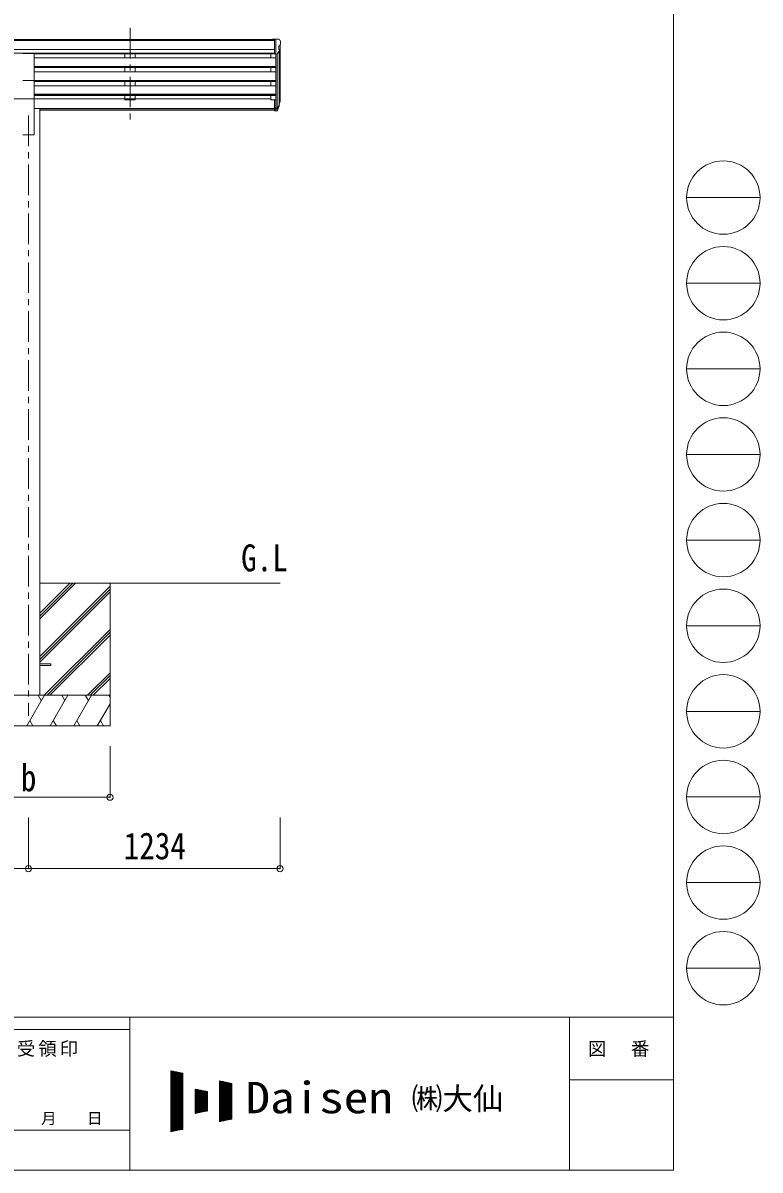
# Model space of a CAD drawing. Units: millimetres at full size, sheet at 1:30; details may follow other scales. Extents: x -8432 to 8432, y -5820 to 5820.
# Drawn here: x 4816 to 8432, y -5820 to -193 of the extents above; entities that cross this region are included whole.
import ezdxf
from ezdxf.enums import TextEntityAlignment as Align

# ---------------------------------------------------------------- set-up
doc = ezdxf.new("R2010")
doc.units = ezdxf.units.MM
doc.header["$LTSCALE"] = 30
doc.header["$PDMODE"] = 32
doc.header["$PDSIZE"] = 30
doc.linetypes.add('CHAIN1', pattern=[8, 5, -1, 1, -1])
for name, color, linetype, lineweight in [('0-0_0', 7, 'Continuous', 9), ('0-1_本体', 5, 'CHAIN1', 9), ('0-3_ELV2', 4, 'Continuous', 9), ('0-6_OTH_LINE', 6, 'Continuous', 9), ('F-0_240', 7, 'Continuous', 9)]:
    doc.layers.add(name, color=color, linetype=linetype, lineweight=lineweight)
doc.layers.add('0-7_SHAPE', color=7, linetype='Continuous')
doc.styles.add('ＭＳ ゴシック', font='')
doc.styles.get('ＭＳ ゴシック').set_extended_font_data('MS Gothic')

msp = doc.modelspace()

# ---------------------------------------------------------------- linework, layer by layer
at = {"layer": '0-0_0'}
for p, q in [((4898.79, -2941.4), (6077.59, -2941.4)), ((4898.79, -3117.03), (5074.42, -2941.4)), ((4898.79, -3102.88), (5060.28, -2941.4)), ((4898.79, -3088.74), (5046.14, -2941.4)), ((4898.79, -3300.87), (5243.59, -2956.08)), ((4898.79, -3315.01), (5243.59, -2970.22)), ((5243.59, -2941.4), (5243.59, -3641.4)), ((4898.79, -3329.16), (5243.59, -2984.36)), ((4920.4, -3491.4), (5243.59, -3168.21)), ((4934.54, -3491.4), (5243.59, -3182.35)), ((4948.68, -3491.4), (5243.59, -3196.49)), ((5132.53, -3491.4), (5243.59, -3380.34)), ((5146.67, -3491.4), (5243.59, -3394.48)), ((5160.82, -3491.4), (5243.59, -3408.62)), ((5243.59, -3491.4), (4443.59, -3491.4)), ((4834.75, -3641.4), (4921.35, -3491.4)), ((4906.35, -3517.38), (4891.35, -3491.39)), ((4950.22, -3641.4), (5036.82, -3491.4)), ((5021.82, -3517.38), (5006.82, -3491.39)), ((5065.69, -3641.4), (5152.29, -3491.4)), ((5122.29, -3491.4), (5137.29, -3517.38)), ((5181.16, -3641.4), (5243.59, -3533.26)), ((5237.76, -3491.4), (5243.59, -3501.5)), ((4443.59, -3641.4), (5243.59, -3641.4)), ((4849.75, -3615.42), (4864.74, -3641.4)), ((4965.22, -3615.42), (4980.21, -3641.4)), ((5080.68, -3615.42), (5095.68, -3641.4)), ((5196.15, -3615.42), (5211.15, -3641.4))]:
    msp.add_line(p, q, dxfattribs=at)
at = {"layer": '0-1_本体'}
for p, q in [((5341.59, -216.99), (5341.59, -694.51)), ((5341.59, -216.99), (5341.59, -694.51)), ((4843.59, -647.83), (4843.59, -3591.4))]:
    msp.add_line(p, q, dxfattribs=at)
at = {"layer": '0-3_ELV2'}
for p, q in [((6051.09, -274.34), (336.09, -274.34)), ((6051.09, -279.56), (336.09, -279.56)), ((6051.09, -272.74), (6041.09, -272.83)), ((6041.09, -274.34), (6041.09, -272.83)), ((6051.09, -344.72), (6051.09, -272.74)), ((6069.59, -272.74), (6051.09, -272.74)), ((6057.59, -345.72), (6057.59, -272.74)), ((6069.59, -272.74), (6071.92, -272.88)), ((6072.68, -273.31), (6076.75, -279.11)), ((6051.09, -323.09), (336.09, -323.09)), ((6065.21, -343.91), (6074.22, -328.32)), ((6071.59, -307.25), (6071.59, -323.53)), ((6077.06, -303.92), (6071.74, -306.99)), ((6072.62, -331.08), (6072.62, -596.46)), ((6077.59, -303.31), (6077.59, -569.76)), ((6079.59, -282.11), (6079.59, -282.74)), ((6051.09, -340.94), (336.09, -340.94)), ((4816.09, -343.37), (4871.09, -343.37)), ((4871.09, -475.17), (4871.09, -343.37)), ((6051.09, -344.29), (4871.09, -344.29)), ((4871.09, -364.64), (6057.59, -364.64)), ((5316.59, -344.19), (5316.59, -364.64)), ((5366.59, -344.19), (5366.59, -364.64)), ((6032.59, -344.19), (6032.59, -364.64)), ((6051.09, -344.72), (6057.59, -344.72)), ((6057.59, -345.72), (6062.8, -345.4)), ((6057.59, -345.72), (6057.59, -570.12)), ((6063.59, -345.25), (6063.6, -614.9)), ((4871.09, -406.52), (6057.59, -406.52)), ((4871.09, -408.02), (6057.59, -408.02)), ((4871.09, -412.33), (6057.59, -412.33)), ((4871.09, -433.13), (6057.59, -433.13)), ((5316.59, -412.33), (5316.59, -433.13)), ((5366.59, -412.33), (5366.59, -433.13)), ((6032.59, -412.33), (6032.59, -433.13)), ((4816.09, -475.17), (4871.09, -475.17)), ((4871.09, -475.01), (6057.59, -475.01)), ((4871.09, -475.17), (4871.09, -741.4)), ((4871.09, -476.51), (6057.59, -476.51)), ((4871.09, -480.83), (6057.59, -480.83)), ((4871.09, -501.63), (6057.59, -501.63)), ((5316.59, -480.83), (5316.59, -501.63)), ((5366.59, -480.83), (5366.59, -501.63)), ((6032.59, -501.63), (6032.59, -480.83)), ((4871.09, -543.5), (6057.59, -543.5)), ((4871.09, -545), (6057.59, -545)), ((4871.09, -549.32), (6057.59, -549.32)), ((5316.59, -549.32), (5316.59, -570.75)), ((5366.59, -549.32), (5366.59, -570.75)), ((6032.59, -549.32), (6032.59, -570.75)), ((4871.09, -565.81), (4600.59, -565.81)), ((6032.59, -565.81), (4871.09, -565.81)), ((4898.79, -612.4), (4871.09, -612.4)), ((4898.79, -612.4), (4898.79, -3491.4)), ((4898.79, -612.82), (6051.09, -612.82)), ((4898.79, -614.22), (6051.09, -614.22)), ((5366.59, -570.75), (5316.59, -570.75)), ((6032.59, -570.75), (6051.09, -570.75)), ((6051.09, -570.12), (6051.09, -624.15)), ((6051.09, -570.12), (6057.59, -570.12)), ((6051.09, -610.25), (6057.59, -610.25)), ((6051.09, -615.13), (6057.59, -615.13)), ((6057.59, -570.12), (6057.59, -624.89)), ((6057.59, -615.15), (6062.72, -615.15)), ((6057.59, -616.96), (6062.43, -616.96)), ((6064.02, -614.47), (6071.78, -599.07)), ((6073.23, -599.42), (6065.03, -615.6)), ((6073.84, -599.99), (6065.03, -623.54)), ((6075.89, -582.93), (6072.62, -590)), ((6076.49, -584.31), (6072.62, -592.26)), ((6074.18, -595.58), (6073.84, -599.99)), ((6051.09, -621.91), (4898.79, -621.91)), ((6051.09, -624.15), (6057.59, -624.15)), ((6057.59, -624.89), (6062.43, -624.89)), ((4816.09, -741.4), (4871.09, -741.4)), ((4898.79, -3336.9), (4953.59, -3336.9)), ((4898.79, -3345.9), (4953.59, -3345.9)), ((4953.59, -3336.9), (4953.59, -3345.9))]:
    msp.add_line(p, q, dxfattribs=at)
for centre, radius, start, end in [((6071.86, -273.88), 1, 35, 86.5), ((6076.59, -282.11), 3, 0, 87), ((6071.89, -307.25), 0.3, 120, 180), ((6071.89, -323.53), 0.3, 180, 265.2833), ((6071.62, -326.82), 3, 330, 85.2833), ((6072.68, -299.55), 6.18, 315.00103, 354.2965), ((5877.59, -282.74), 202, 355.05096, 0), ((6062.62, -342.41), 3, 273.5, 330), ((6047, -573.43), 30.41, 341.80266, 352.8448), ((6048.41, -575.19), 29.53, 342.01856, 353.49194)]:
    msp.add_arc(centre, radius, start, end, dxfattribs=at)
for centre, major_axis, ratio, start_param, end_param in [((6062.43, -614.25), (3, 0), 0.90356, 4.712389, 5.7595865), ((6062.72, -613.8), (1.5, 0), 0.90356, 4.712389, 5.7595865), ((5987.67, -575.53), (88.05, 0), 0.90356, 5.9828017, 6.0168888), ((6072.88, -595.58), (-1.3, 0), 0.90356, 2.9359903, 4.9130961), ((5986.96, -579.39), (89.07, 0), 0.90356, 6.0316505, 6.077583), ((5989.73, -568.95), (-87.93, 4.42), 0.541684, 3.060334, 3.2172517), ((5988.94, -575.62), (89.06, 1.43), 0.57596, 6.1985533, 6.3701348), ((6062.43, -622.18), (-3, 0), 0.90356, 1.5707963, 2.6179939)]:
    msp.add_ellipse(centre, major_axis=major_axis, ratio=ratio, start_param=start_param, end_param=end_param, dxfattribs=at)
at = {"layer": '0-6_OTH_LINE'}
for p, q in [((5243.59, -3991.4), (5243.59, -3741.41)), ((4443.59, -3991.4), (5243.59, -3991.4)), ((4843.59, -4341.4), (4843.59, -4091.4)), ((6077.59, -4341.4), (6077.59, -4091.4)), ((4843.59, -4341.4), (1543.59, -4341.4)), ((6077.59, -4341.4), (4843.59, -4341.4))]:
    msp.add_line(p, q, dxfattribs=at)
for p in [(5243.59, -3991.4), (4843.59, -4341.4), (6077.59, -4341.4)]:
    msp.add_point(p, dxfattribs=at)
at = {"layer": 'F-0_240', "color": 5}
for p, q in [((8007.94, 5820), (8007.94, -5820)), ((-8432.06, -5070), (8007.94, -5070)), ((5341.19, -5070), (5341.19, -5820)), ((7497.94, -5070), (7497.94, -5820)), ((-8432.06, -5130), (5341.19, -5130)), ((7497.94, -5377.5), (8007.94, -5377.5)), ((4501.18, -5625), (5341.19, -5625)), ((-8432.06, -5820), (8007.94, -5820))]:
    msp.add_line(p, q, dxfattribs=at)
at = {"layer": 'F-0_240', "color": 4}
for p, q in [((8072.06, -1050), (8432.06, -1050)), ((8072.06, -1470), (8432.06, -1470)), ((8072.06, -1890), (8432.06, -1890)), ((8072.06, -2310), (8432.06, -2310)), ((8072.06, -2730), (8432.06, -2730)), ((8072.06, -3150), (8432.06, -3150)), ((8072.06, -3570), (8432.06, -3570)), ((8072.06, -3990), (8432.06, -3990)), ((8072.06, -4410), (8432.06, -4410)), ((8072.06, -4830), (8432.06, -4830))]:
    msp.add_line(p, q, dxfattribs=at)
at = {"layer": 'F-0_240'}
for p, q in [((5541.15, -5332.6), (5601.15, -5345.1)), ((5541.15, -5332.6), (5541.15, -5632.6)), ((5541.15, -5335.42), (5554.7, -5335.42)), ((5541.15, -5338.42), (5569.1, -5338.42)), ((5541.15, -5341.42), (5583.5, -5341.42)), ((5541.15, -5344.42), (5597.9, -5344.42)), ((5542.92, -5632.23), (5542.92, -5332.97)), ((5545.92, -5631.61), (5545.92, -5333.6)), ((5548.92, -5630.98), (5548.92, -5334.22)), ((5551.92, -5630.36), (5551.92, -5334.85)), ((5554.92, -5629.73), (5554.92, -5335.47)), ((5557.92, -5629.11), (5557.92, -5336.1)), ((5560.92, -5628.48), (5560.92, -5336.72)), ((5563.92, -5627.86), (5563.92, -5337.35)), ((5566.92, -5627.23), (5566.92, -5337.97)), ((5569.92, -5626.61), (5569.92, -5338.6)), ((5572.92, -5625.98), (5572.92, -5339.22)), ((5575.92, -5625.36), (5575.92, -5339.85)), ((5578.92, -5624.73), (5578.92, -5340.47)), ((5581.92, -5624.11), (5581.92, -5341.1)), ((5584.92, -5623.48), (5584.92, -5341.72)), ((5587.92, -5622.86), (5587.92, -5342.35)), ((5590.92, -5622.23), (5590.92, -5342.97)), ((5593.92, -5621.61), (5593.92, -5343.6)), ((5596.92, -5620.98), (5596.92, -5344.22)), ((5599.92, -5620.36), (5599.92, -5344.85)), ((5601.15, -5345.1), (5601.15, -5620.1)), ((5541.15, -5347.42), (5601.15, -5347.42)), ((5541.15, -5350.42), (5601.15, -5350.42)), ((5541.15, -5353.42), (5601.15, -5353.42)), ((5541.15, -5356.42), (5601.15, -5356.42)), ((5541.15, -5359.42), (5601.15, -5359.42)), ((5541.15, -5362.42), (5601.15, -5362.42)), ((5541.15, -5365.42), (5601.15, -5365.42)), ((5541.15, -5368.42), (5601.15, -5368.42)), ((5541.15, -5371.42), (5601.15, -5371.42)), ((5541.15, -5374.42), (5601.15, -5374.42)), ((5541.15, -5377.42), (5601.15, -5377.42)), ((5541.15, -5380.42), (5601.15, -5380.42)), ((5541.15, -5383.42), (5601.15, -5383.42)), ((5541.15, -5386.42), (5601.15, -5386.42)), ((5541.15, -5389.42), (5601.15, -5389.42)), ((5541.15, -5392.42), (5601.15, -5392.42)), ((5541.15, -5395.42), (5601.15, -5395.42)), ((5541.15, -5398.42), (5601.15, -5398.42)), ((5541.15, -5401.42), (5601.15, -5401.42)), ((5781.15, -5382.6), (5841.15, -5395.1)), ((5781.15, -5382.6), (5781.15, -5582.6)), ((5781.15, -5383.42), (5785.1, -5383.42)), ((5781.15, -5386.42), (5799.5, -5386.42)), ((5781.15, -5389.42), (5813.9, -5389.42)), ((5781.15, -5392.42), (5828.3, -5392.42)), ((5781.15, -5395.42), (5841.15, -5395.42)), ((5781.15, -5398.42), (5841.15, -5398.42)), ((5781.15, -5401.42), (5841.15, -5401.42)), ((5782.92, -5582.23), (5782.92, -5382.97)), ((5785.92, -5581.61), (5785.92, -5383.6)), ((5788.92, -5580.98), (5788.92, -5384.22)), ((5791.92, -5580.36), (5791.92, -5384.85)), ((5794.92, -5579.73), (5794.92, -5385.47)), ((5797.92, -5579.11), (5797.92, -5386.1)), ((5800.92, -5578.48), (5800.92, -5386.72)), ((5803.92, -5577.86), (5803.92, -5387.35)), ((5806.92, -5577.23), (5806.92, -5387.97)), ((5809.92, -5576.61), (5809.92, -5388.6)), ((5812.92, -5575.98), (5812.92, -5389.22)), ((5815.92, -5575.36), (5815.92, -5389.85)), ((5818.92, -5574.73), (5818.92, -5390.47)), ((5821.92, -5574.11), (5821.92, -5391.1)), ((5824.92, -5573.48), (5824.92, -5391.72)), ((5827.92, -5572.86), (5827.92, -5392.35)), ((5830.92, -5572.23), (5830.92, -5392.97)), ((5833.92, -5571.61), (5833.92, -5393.6)), ((5836.92, -5570.98), (5836.92, -5394.22)), ((5839.92, -5570.36), (5839.92, -5394.85)), ((5841.15, -5395.1), (5841.15, -5570.1)), ((5541.15, -5404.42), (5601.15, -5404.42)), ((5541.15, -5407.42), (5601.15, -5407.42)), ((5541.15, -5410.42), (5601.15, -5410.42)), ((5541.15, -5413.42), (5601.15, -5413.42)), ((5541.15, -5416.42), (5601.15, -5416.42)), ((5541.15, -5419.42), (5601.15, -5419.42)), ((5541.15, -5422.42), (5601.15, -5422.42)), ((5541.15, -5425.42), (5601.15, -5425.42)), ((5541.15, -5428.42), (5601.15, -5428.42)), ((5541.15, -5431.42), (5601.15, -5431.42)), ((5541.15, -5434.42), (5601.15, -5434.42)), ((5541.15, -5437.42), (5601.15, -5437.42)), ((5541.15, -5440.42), (5601.15, -5440.42)), ((5541.15, -5443.42), (5601.15, -5443.42)), ((5541.15, -5446.42), (5601.15, -5446.42)), ((5541.15, -5449.42), (5601.15, -5449.42)), ((5541.15, -5452.42), (5601.15, -5452.42)), ((5541.15, -5455.42), (5601.15, -5455.42)), ((5661.15, -5422.6), (5721.15, -5435.1)), ((5661.15, -5422.6), (5661.15, -5542.6)), ((5661.15, -5425.42), (5674.7, -5425.42)), ((5661.15, -5428.42), (5689.1, -5428.42)), ((5661.15, -5431.42), (5703.5, -5431.42)), ((5661.15, -5434.42), (5717.9, -5434.42)), ((5661.15, -5437.42), (5721.15, -5437.42)), ((5661.15, -5440.42), (5721.15, -5440.42)), ((5661.15, -5443.42), (5721.15, -5443.42)), ((5661.15, -5446.42), (5721.15, -5446.42)), ((5661.15, -5449.42), (5721.15, -5449.42)), ((5661.15, -5452.42), (5721.15, -5452.42)), ((5661.15, -5455.42), (5721.15, -5455.42)), ((5662.92, -5542.23), (5662.92, -5422.97)), ((5665.92, -5541.61), (5665.92, -5423.6)), ((5668.92, -5540.98), (5668.92, -5424.22)), ((5671.92, -5540.36), (5671.92, -5424.85)), ((5674.92, -5539.73), (5674.92, -5425.47)), ((5677.92, -5539.11), (5677.92, -5426.1)), ((5680.92, -5538.48), (5680.92, -5426.72)), ((5683.92, -5537.86), (5683.92, -5427.35)), ((5686.92, -5537.23), (5686.92, -5427.97)), ((5689.92, -5536.61), (5689.92, -5428.6)), ((5692.92, -5535.98), (5692.92, -5429.22)), ((5695.92, -5535.36), (5695.92, -5429.85)), ((5698.92, -5534.73), (5698.92, -5430.47)), ((5701.92, -5534.11), (5701.92, -5431.1)), ((5704.92, -5533.48), (5704.92, -5431.72)), ((5707.92, -5532.86), (5707.92, -5432.35)), ((5710.92, -5532.23), (5710.92, -5432.97)), ((5713.92, -5531.61), (5713.92, -5433.6)), ((5716.92, -5530.98), (5716.92, -5434.22)), ((5719.92, -5530.36), (5719.92, -5434.85)), ((5721.15, -5435.1), (5721.15, -5530.1)), ((5781.15, -5404.42), (5841.15, -5404.42)), ((5781.15, -5407.42), (5841.15, -5407.42)), ((5781.15, -5410.42), (5841.15, -5410.42)), ((5781.15, -5413.42), (5841.15, -5413.42)), ((5781.15, -5416.42), (5841.15, -5416.42)), ((5781.15, -5419.42), (5841.15, -5419.42)), ((5781.15, -5422.42), (5841.15, -5422.42)), ((5781.15, -5425.42), (5841.15, -5425.42)), ((5781.15, -5428.42), (5841.15, -5428.42)), ((5781.15, -5431.42), (5841.15, -5431.42)), ((5781.15, -5434.42), (5841.15, -5434.42)), ((5781.15, -5437.42), (5841.15, -5437.42)), ((5781.15, -5440.42), (5841.15, -5440.42)), ((5781.15, -5443.42), (5841.15, -5443.42)), ((5781.15, -5446.42), (5841.15, -5446.42)), ((5781.15, -5449.42), (5841.15, -5449.42)), ((5781.15, -5452.42), (5841.15, -5452.42)), ((5781.15, -5455.42), (5841.15, -5455.42)), ((5541.15, -5458.42), (5601.15, -5458.42)), ((5541.15, -5461.42), (5601.15, -5461.42)), ((5541.15, -5464.42), (5601.15, -5464.42)), ((5541.15, -5467.42), (5601.15, -5467.42)), ((5541.15, -5470.42), (5601.15, -5470.42)), ((5541.15, -5473.42), (5601.15, -5473.42)), ((5541.15, -5476.42), (5601.15, -5476.42)), ((5541.15, -5479.42), (5601.15, -5479.42)), ((5541.15, -5482.42), (5601.15, -5482.42)), ((5541.15, -5485.42), (5601.15, -5485.42)), ((5541.15, -5488.42), (5601.15, -5488.42)), ((5541.15, -5491.42), (5601.15, -5491.42)), ((5541.15, -5494.42), (5601.15, -5494.42)), ((5541.15, -5497.42), (5601.15, -5497.42)), ((5541.15, -5500.42), (5601.15, -5500.42)), ((5541.15, -5503.42), (5601.15, -5503.42)), ((5541.15, -5506.42), (5601.15, -5506.42)), ((5541.15, -5509.42), (5601.15, -5509.42)), ((5541.15, -5512.42), (5601.15, -5512.42)), ((5661.15, -5458.42), (5721.15, -5458.42)), ((5661.15, -5461.42), (5721.15, -5461.42)), ((5661.15, -5464.42), (5721.15, -5464.42)), ((5661.15, -5467.42), (5721.15, -5467.42)), ((5661.15, -5470.42), (5721.15, -5470.42)), ((5661.15, -5473.42), (5721.15, -5473.42)), ((5661.15, -5476.42), (5721.15, -5476.42)), ((5661.15, -5479.42), (5721.15, -5479.42)), ((5661.15, -5482.42), (5721.15, -5482.42)), ((5661.15, -5485.42), (5721.15, -5485.42)), ((5661.15, -5488.42), (5721.15, -5488.42)), ((5661.15, -5491.42), (5721.15, -5491.42)), ((5661.15, -5494.42), (5721.15, -5494.42)), ((5661.15, -5497.42), (5721.15, -5497.42)), ((5661.15, -5500.42), (5721.15, -5500.42)), ((5661.15, -5503.42), (5721.15, -5503.42)), ((5661.15, -5506.42), (5721.15, -5506.42)), ((5661.15, -5509.42), (5721.15, -5509.42)), ((5661.15, -5512.42), (5721.15, -5512.42)), ((5781.15, -5458.42), (5841.15, -5458.42)), ((5781.15, -5461.42), (5841.15, -5461.42)), ((5781.15, -5464.42), (5841.15, -5464.42)), ((5781.15, -5467.42), (5841.15, -5467.42)), ((5781.15, -5470.42), (5841.15, -5470.42)), ((5781.15, -5473.42), (5841.15, -5473.42)), ((5781.15, -5476.42), (5841.15, -5476.42)), ((5781.15, -5479.42), (5841.15, -5479.42)), ((5781.15, -5482.42), (5841.15, -5482.42)), ((5781.15, -5485.42), (5841.15, -5485.42)), ((5781.15, -5488.42), (5841.15, -5488.42)), ((5781.15, -5491.42), (5841.15, -5491.42)), ((5781.15, -5494.42), (5841.15, -5494.42)), ((5781.15, -5497.42), (5841.15, -5497.42)), ((5781.15, -5500.42), (5841.15, -5500.42)), ((5781.15, -5503.42), (5841.15, -5503.42)), ((5781.15, -5506.42), (5841.15, -5506.42)), ((5781.15, -5509.42), (5841.15, -5509.42)), ((5781.15, -5512.42), (5841.15, -5512.42)), ((5541.15, -5515.42), (5601.15, -5515.42)), ((5541.15, -5518.42), (5601.15, -5518.42)), ((5541.15, -5521.42), (5601.15, -5521.42)), ((5541.15, -5524.42), (5601.15, -5524.42)), ((5541.15, -5527.42), (5601.15, -5527.42)), ((5541.15, -5530.42), (5601.15, -5530.42)), ((5541.15, -5533.42), (5601.15, -5533.42)), ((5541.15, -5536.42), (5601.15, -5536.42)), ((5541.15, -5539.42), (5601.15, -5539.42)), ((5541.15, -5542.42), (5601.15, -5542.42)), ((5541.15, -5545.42), (5601.15, -5545.42)), ((5541.15, -5548.42), (5601.15, -5548.42)), ((5541.15, -5551.42), (5601.15, -5551.42)), ((5541.15, -5554.42), (5601.15, -5554.42)), ((5541.15, -5557.42), (5601.15, -5557.42)), ((5541.15, -5560.42), (5601.15, -5560.42)), ((5541.15, -5563.42), (5601.15, -5563.42)), ((5541.15, -5566.42), (5601.15, -5566.42)), ((5541.15, -5569.42), (5601.15, -5569.42)), ((5661.15, -5515.42), (5721.15, -5515.42)), ((5661.15, -5518.42), (5721.15, -5518.42)), ((5661.15, -5521.42), (5721.15, -5521.42)), ((5661.15, -5524.42), (5721.15, -5524.42)), ((5661.15, -5527.42), (5721.15, -5527.42)), ((5661.15, -5542.6), (5721.15, -5530.1)), ((5661.15, -5530.42), (5719.6, -5530.42)), ((5661.15, -5533.42), (5705.2, -5533.42)), ((5661.15, -5536.42), (5690.8, -5536.42)), ((5661.15, -5539.42), (5676.4, -5539.42)), ((5661.15, -5542.42), (5662, -5542.42)), ((5781.15, -5515.42), (5841.15, -5515.42)), ((5781.15, -5518.42), (5841.15, -5518.42)), ((5781.15, -5521.42), (5841.15, -5521.42)), ((5781.15, -5524.42), (5841.15, -5524.42)), ((5781.15, -5527.42), (5841.15, -5527.42)), ((5781.15, -5530.42), (5841.15, -5530.42)), ((5781.15, -5533.42), (5841.15, -5533.42)), ((5781.15, -5536.42), (5841.15, -5536.42)), ((5781.15, -5539.42), (5841.15, -5539.42)), ((5781.15, -5542.42), (5841.15, -5542.42)), ((5781.15, -5545.42), (5841.15, -5545.42)), ((5781.15, -5548.42), (5841.15, -5548.42)), ((5781.15, -5551.42), (5841.15, -5551.42)), ((5781.15, -5554.42), (5841.15, -5554.42)), ((5781.15, -5557.42), (5841.15, -5557.42)), ((5781.15, -5560.42), (5841.15, -5560.42)), ((5781.15, -5563.42), (5841.15, -5563.42)), ((5781.15, -5566.42), (5841.15, -5566.42)), ((5781.15, -5569.42), (5841.15, -5569.42)), ((5841.15, -5570.1), (5781.15, -5582.6)), ((5541.15, -5572.42), (5601.15, -5572.42)), ((5541.15, -5575.42), (5601.15, -5575.42)), ((5541.15, -5578.42), (5601.15, -5578.42)), ((5541.15, -5581.42), (5601.15, -5581.42)), ((5541.15, -5584.42), (5601.15, -5584.42)), ((5541.15, -5587.42), (5601.15, -5587.42)), ((5541.15, -5590.42), (5601.15, -5590.42)), ((5541.15, -5593.42), (5601.15, -5593.42)), ((5541.15, -5596.42), (5601.15, -5596.42)), ((5541.15, -5599.42), (5601.15, -5599.42)), ((5541.15, -5602.42), (5601.15, -5602.42)), ((5541.15, -5605.42), (5601.15, -5605.42)), ((5541.15, -5608.42), (5601.15, -5608.42)), ((5541.15, -5611.42), (5601.15, -5611.42)), ((5541.15, -5614.42), (5601.15, -5614.42)), ((5541.15, -5617.42), (5601.15, -5617.42)), ((5601.15, -5620.1), (5541.15, -5632.6)), ((5541.15, -5620.42), (5599.6, -5620.42)), ((5541.15, -5623.42), (5585.2, -5623.42)), ((5541.15, -5626.42), (5570.8, -5626.42)), ((5781.15, -5572.42), (5830, -5572.42)), ((5781.15, -5575.42), (5815.6, -5575.42)), ((5781.15, -5578.42), (5801.2, -5578.42)), ((5781.15, -5581.42), (5786.8, -5581.42)), ((5541.15, -5629.42), (5556.4, -5629.42)), ((5541.15, -5632.42), (5542, -5632.42))]:
    msp.add_line(p, q, dxfattribs=at)
at = {"layer": 'F-0_240', "color": 4}
for centre in [(8252.05, -1050), (8252.05, -1470), (8252.05, -1890), (8252.05, -2310), (8252.05, -2730), (8252.05, -3150), (8252.05, -3570), (8252.05, -3990), (8252.05, -4410), (8252.05, -4830)]:
    msp.add_circle(centre, 180, dxfattribs=at)

# ---------------------------------------------------------------- texts
at = {"layer": '0-6_OTH_LINE', "color": 7, "style": 'ＭＳ ゴシック', "width": 0.85}
for s, p in [('b', (4806.09, -4001.4)), ('1234', (5310.59, -4335.4))]:
    msp.add_text(s, height=132, dxfattribs=at).set_placement(p, align=Align.BOTTOM_LEFT)
at = {"layer": '0-7_SHAPE', "style": 'ＭＳ ゴシック', "width": 0.85}
msp.add_text('G.L', height=132, dxfattribs=at).set_placement((5886.56, -2922.7), align=Align.BOTTOM_LEFT)
at = {"layer": 'F-0_240', "style": 'ＭＳ ゴシック', "width": 1.15}
msp.add_text('Daisen', height=154, dxfattribs=at).set_placement((5908.01, -5587.6), align=Align.BOTTOM_LEFT)
at = {"layer": 'F-0_240', "style": 'ＭＳ ゴシック'}
for s, height, p in [('㈱大仙\u3000', 110, (6723.41, -5557.6)), ('年\u3000\u3000月\u3000\u3000日', 54.99, (4681.19, -5610))]:
    msp.add_text(s, height=height, dxfattribs=at).set_placement(p, align=Align.BOTTOM_LEFT)
at = {"layer": 'F-0_240', "char_height": 65.98, "attachment_point": 7, "style": 'ＭＳ ゴシック'}
for s, insert in [('\\T1.17;御受領印', (4681.18, -5265)), ('\\T1.17;図\u3000番', (7587.94, -5265))]:
    msp.add_mtext(s, dxfattribs=dict(at, insert=insert))

doc.saveas('drawing.dxf')
